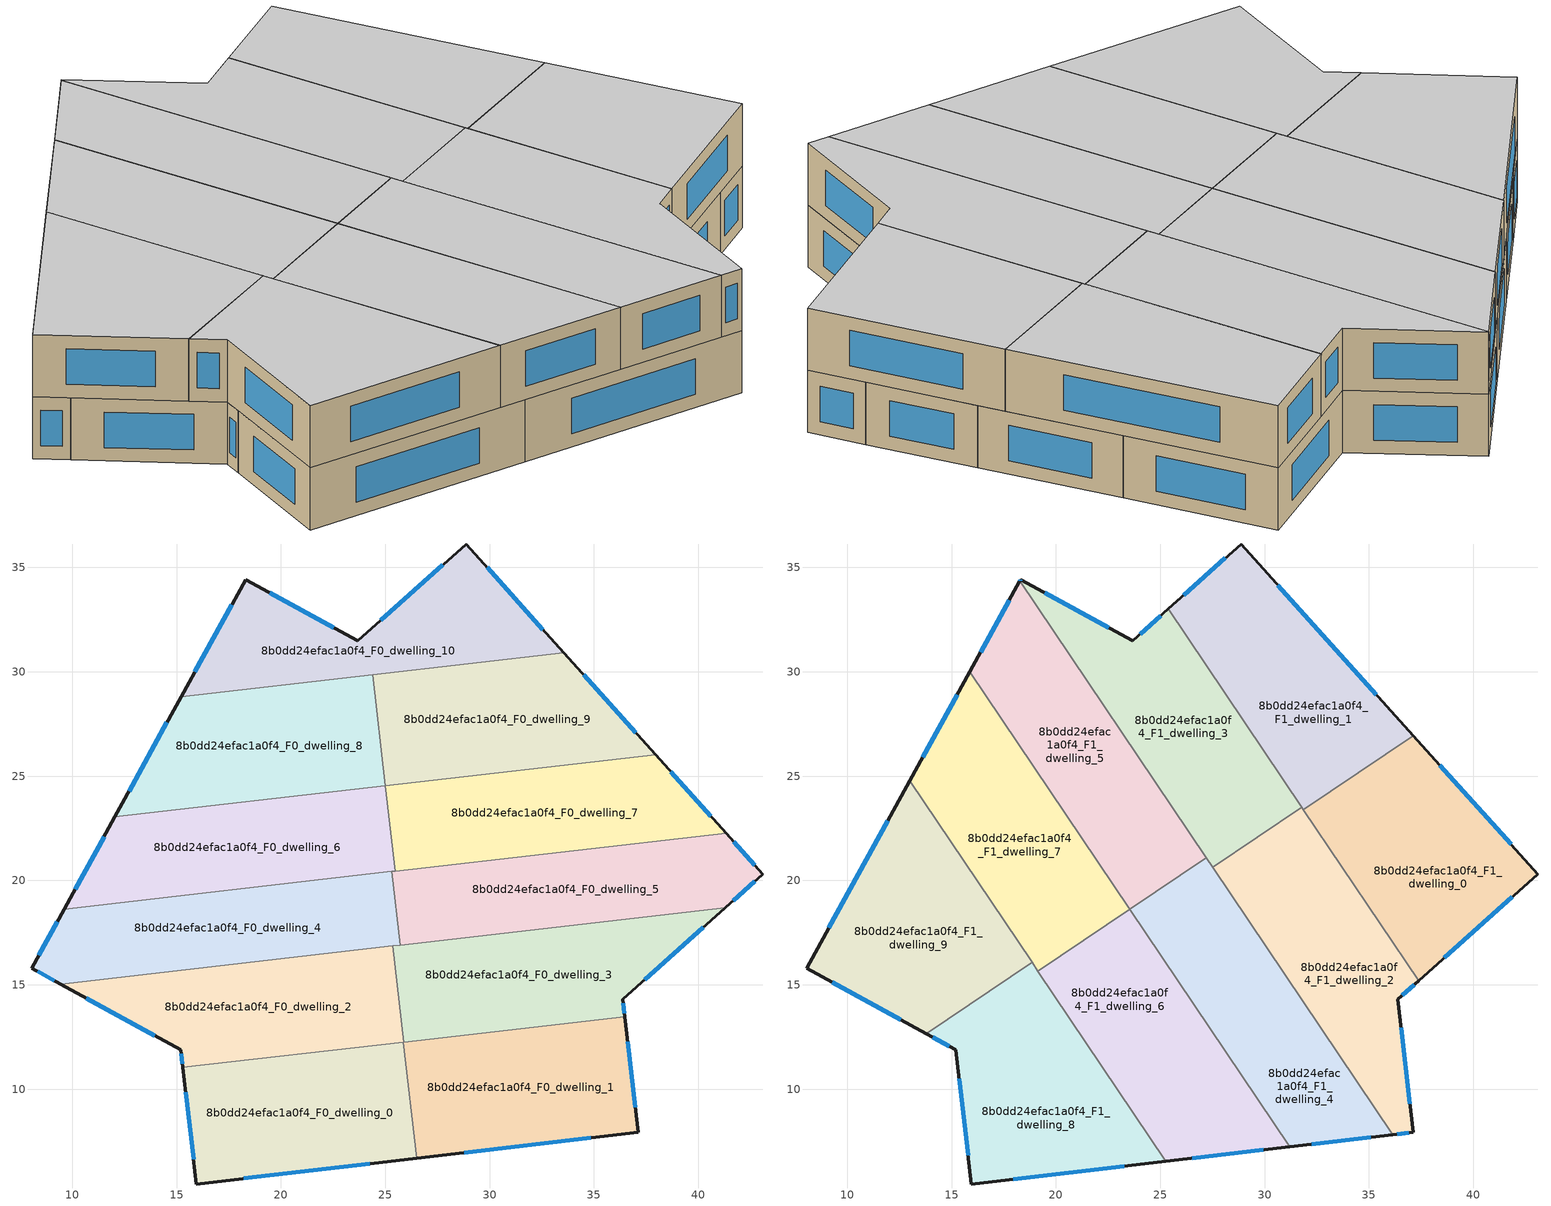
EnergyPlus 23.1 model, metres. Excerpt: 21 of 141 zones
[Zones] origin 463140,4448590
8b0dd24efac1a0f4_F0_dwelling_0
 floor ground (EU_floor_Construction): 25.87,12.25 26.5,6.69 15.95,5.45 15.29,11.04 z0
 wall outside (EU_wall_Construction): 15.29,11.04 15.95,5.45 26.5,6.69 z0:3
 wall to 8b0dd24efac1a0f4_F0_dwelling_1 (EU_wall_Construction): 26.5,6.69 25.87,12.25 z0:3
 wall to 8b0dd24efac1a0f4_F0_dwelling_2 (EU_wall_Construction): 25.87,12.25 15.29,11.04 z0:3
 window (EU_Window_Construction): 18.21,5.72 24.24,6.43 / 15.43,9.84 15.81,6.65 z0.64:2.36
8b0dd24efac1a0f4_F0_dwelling_1
 floor ground (EU_floor_Construction): 36.47,13.47 37.13,7.94 26.5,6.69 25.87,12.25 z0
 wall outside (EU_wall_Construction): 26.5,6.69 37.13,7.94 36.47,13.47 z0:3
 wall to 8b0dd24efac1a0f4_F0_dwelling_3 (EU_wall_Construction): 36.47,13.47 25.89,12.25 z0:3
 wall to 8b0dd24efac1a0f4_F0_dwelling_2 (EU_wall_Construction): 25.89,12.25 25.87,12.25 z0:3
 window (EU_Window_Construction): 28.78,6.96 34.85,7.67 / 36.99,9.12 36.61,12.28 z0.64:2.36
8b0dd24efac1a0f4_F0_dwelling_10
 floor ground (EU_floor_Construction): 28.87,36.13 33.56,30.91 15.22,28.81 18.3,34.41 23.67,31.48 z0
 wall outside (EU_wall_Construction): 33.56,30.91 28.87,36.13 23.67,31.48 18.3,34.41 15.22,28.81 z0:3
 wall to 8b0dd24efac1a0f4_F0_dwelling_8 (EU_wall_Construction): 15.22,28.81 24.39,29.86 z0:3
 wall to 8b0dd24efac1a0f4_F0_dwelling_9 (EU_wall_Construction): 24.39,29.86 33.56,30.91 z0:3
 window (EU_Window_Construction): 32.56,32.03 29.87,35.01 / 17.64,33.21 15.88,30.01 / 22.52,32.11 19.45,33.78 / 27.76,35.13 24.78,32.47 z0.64:2.36
 ceiling adiabatic (EU_roof_Construction): 21.53,29.53 18.28,34.36 15.88,30.01 16.58,28.96 z3
8b0dd24efac1a0f4_F0_dwelling_2
 floor ground (EU_floor_Construction): 25.36,16.86 25.89,12.25 15.29,11.04 15.19,11.88 9.44,15.04 z0
 wall outside (EU_wall_Construction): 9.44,15.04 15.19,11.88 15.29,11.04 z0:3
 wall to 8b0dd24efac1a0f4_F0_dwelling_3 (EU_wall_Construction): 25.89,12.25 25.36,16.86 z0:3
 wall to 8b0dd24efac1a0f4_F0_dwelling_4 (EU_wall_Construction): 25.36,16.86 9.44,15.04 z0:3
 window (EU_Window_Construction): 10.67,14.36 13.96,12.56 / 15.21,11.7 15.27,11.22 z0.64:2.36
 ceiling adiabatic (EU_roof_Construction): 25.49,15.73 25.36,16.86 24.77,16.8 z3
8b0dd24efac1a0f4_F0_dwelling_3
 floor ground (EU_floor_Construction): 41.28,18.69 36.37,14.3 36.47,13.47 25.89,12.25 25.36,16.86 z0
 wall outside (EU_wall_Construction): 36.47,13.47 36.37,14.3 41.28,18.69 z0:3
 wall to 8b0dd24efac1a0f4_F0_dwelling_5 (EU_wall_Construction): 41.28,18.69 25.71,16.9 z0:3
 wall to 8b0dd24efac1a0f4_F0_dwelling_4 (EU_wall_Construction): 25.71,16.9 25.36,16.86 z0:3
 window (EU_Window_Construction): 36.45,13.65 36.4,14.12 / 37.43,15.24 40.23,17.75 z0.64:2.36
8b0dd24efac1a0f4_F0_dwelling_4
 floor ground (EU_floor_Construction): 25.3,20.43 25.71,16.9 9.44,15.04 8.05,15.8 9.61,18.63 z0
 wall outside (EU_wall_Construction): 9.61,18.63 8.05,15.8 9.44,15.04 z0:3
 wall to 8b0dd24efac1a0f4_F0_dwelling_5 (EU_wall_Construction): 25.71,16.9 25.3,20.43 z0:3
 wall to 8b0dd24efac1a0f4_F0_dwelling_6 (EU_wall_Construction): 25.3,20.43 9.61,18.63 z0:3
 window (EU_Window_Construction): 9.27,18.03 8.38,16.41 / 8.35,15.64 9.15,15.2 z0.64:2.36
8b0dd24efac1a0f4_F0_dwelling_5
 floor ground (EU_floor_Construction): 41.33,22.27 43.09,20.31 41.28,18.69 25.71,16.9 25.3,20.43 z0
 wall outside (EU_wall_Construction): 41.28,18.69 43.09,20.31 41.33,22.27 z0:3
 wall to 8b0dd24efac1a0f4_F0_dwelling_7 (EU_wall_Construction): 41.33,22.27 25.47,20.45 z0:3
 wall to 8b0dd24efac1a0f4_F0_dwelling_6 (EU_wall_Construction): 25.47,20.45 25.3,20.43 z0:3
 window (EU_Window_Construction): 41.67,19.04 42.71,19.96 / 42.72,20.73 41.71,21.85 z0.64:2.36
 ceiling adiabatic (EU_roof_Construction): 29.71,17.36 27.51,20.64 27.48,20.68 26.41,20.56 25.37,19.86 25.71,16.9 z3
8b0dd24efac1a0f4_F0_dwelling_6
 floor ground (EU_floor_Construction): 25,24.54 25.47,20.45 9.61,18.63 12.04,23.05 z0
 wall outside (EU_wall_Construction): 12.04,23.05 9.61,18.63 z0:3
 wall to 8b0dd24efac1a0f4_F0_dwelling_8 (EU_wall_Construction): 25,24.54 12.04,23.05 z0:3
 wall to 8b0dd24efac1a0f4_F0_dwelling_7 (EU_wall_Construction): 25.47,20.45 25,24.54 z0:3
 window (EU_Window_Construction): 11.52,22.1 10.13,19.58 z0.64:2.36
 ceiling adiabatic (EU_roof_Construction): 25.47,20.45 25.02,24.33 24.89,24.52 19.95,23.96 22.54,20.11 z3
8b0dd24efac1a0f4_F0_dwelling_7
 floor ground (EU_floor_Construction): 37.96,26.02 41.33,22.27 25.47,20.45 25,24.54 z0
 wall outside (EU_wall_Construction): 41.33,22.27 37.96,26.02 z0:3
 wall to 8b0dd24efac1a0f4_F0_dwelling_9 (EU_wall_Construction): 37.96,26.02 25,24.54 z0:3
 window (EU_Window_Construction): 40.61,23.07 38.68,25.22 z0.64:2.36
8b0dd24efac1a0f4_F0_dwelling_8
 floor ground (EU_floor_Construction): 24.39,29.86 25,24.54 12.04,23.05 15.22,28.81 z0
 wall outside (EU_wall_Construction): 15.22,28.81 12.04,23.05 z0:3
 wall to 8b0dd24efac1a0f4_F0_dwelling_9 (EU_wall_Construction): 25,24.54 24.39,29.86 z0:3
 window (EU_Window_Construction): 14.54,27.57 12.72,24.28 z0.64:2.36
 ceiling adiabatic (EU_roof_Construction): 25,24.54 24.39,29.86 16.58,28.96 19.95,23.96 14.01,23.28 13,24.78 12.04,23.05 z3
8b0dd24efac1a0f4_F0_dwelling_9
 floor ground (EU_floor_Construction): 33.56,30.91 37.96,26.02 25,24.54 24.39,29.86 z0
 wall outside (EU_wall_Construction): 37.96,26.02 33.56,30.91 z0:3
 window (EU_Window_Construction): 37.01,27.07 34.5,29.86 z0.64:2.36
 ceiling adiabatic (EU_roof_Construction): 30.66,25.19 27.29,30.19 24.39,29.86 25,24.54 z3
8b0dd24efac1a0f4_F1_dwelling_0
 floor to 8b0dd24efac1a0f4_F0_dwelling_5 (EU_floor_Construction): 41.33,22.27 43.09,20.31 41.28,18.69 35.47,18.02 33.24,21.34 z3
 floor to 8b0dd24efac1a0f4_F0_dwelling_7 (EU_floor_Construction): 37.95,26.02 41.33,22.27 33.24,21.34 31.86,23.4 35.3,25.72 z3
 floor to 8b0dd24efac1a0f4_F0_dwelling_3 (EU_floor_Construction): 41.28,18.69 37.38,15.2 35.47,18.02 z3
 floor to 8b0dd24efac1a0f4_F0_dwelling_9 (EU_floor_Construction): 37.12,26.95 37.95,26.02 35.3,25.72 z3
 wall outside (EU_wall_Construction): 37.38,15.2 43.09,20.31 37.12,26.95 z3:6
 wall to 8b0dd24efac1a0f4_F1_dwelling_1 (EU_wall_Construction): 37.12,26.95 31.86,23.4 z3:6
 wall to 8b0dd24efac1a0f4_F1_dwelling_2 (EU_wall_Construction): 31.86,23.4 37.38,15.2 z3:6
 window (EU_Window_Construction): 41.82,21.73 38.4,25.52 / 38.6,16.29 41.87,19.21 z3.64:5.36
 ceiling to 8b0dd24efac1a0f4_F2_dwelling_0 (EU_floor_Construction): 43.09,20.31 37.12,26.95 31.86,23.4 37.38,15.2 z6
8b0dd24efac1a0f4_F1_dwelling_1
 floor to 8b0dd24efac1a0f4_F0_dwelling_9 (EU_floor_Construction): 33.56,30.91 37.12,26.95 35.3,25.72 30.66,25.19 27.29,30.19 z3
 floor to 8b0dd24efac1a0f4_F0_dwelling_10 (EU_floor_Construction): 28.87,36.13 33.56,30.91 27.29,30.19 25.39,33.01 z3
 floor to 8b0dd24efac1a0f4_F0_dwelling_7 (EU_floor_Construction): 35.3,25.72 31.86,23.4 30.66,25.19 z3
 wall outside (EU_wall_Construction): 37.12,26.95 28.87,36.13 25.39,33.01 z3:6
 wall to 8b0dd24efac1a0f4_F1_dwelling_3 (EU_wall_Construction): 25.39,33.01 31.78,23.51 z3:6
 wall to 8b0dd24efac1a0f4_F1_dwelling_2 (EU_wall_Construction): 31.78,23.51 31.86,23.4 z3:6
 window (EU_Window_Construction): 28.12,35.46 26.13,33.68 / 35.36,28.91 30.64,34.16 z3.64:5.36
 ceiling to 8b0dd24efac1a0f4_F2_dwelling_1 (EU_floor_Construction): 37.12,26.95 28.87,36.13 25.39,33.01 31.86,23.4 z6
8b0dd24efac1a0f4_F1_dwelling_2
 floor to 8b0dd24efac1a0f4_F0_dwelling_3 (EU_floor_Construction): 35.47,18.02 37.38,15.2 36.37,14.3 36.47,13.47 32.63,13.03 29.71,17.36 z3
 floor to 8b0dd24efac1a0f4_F0_dwelling_5 (EU_floor_Construction): 33.24,21.34 35.47,18.02 29.71,17.36 27.51,20.64 27.59,20.69 z3
 floor to 8b0dd24efac1a0f4_F0_dwelling_1 (EU_floor_Construction): 36.47,13.47 37.13,7.94 36.14,7.82 32.63,13.03 z3
 floor to 8b0dd24efac1a0f4_F0_dwelling_7 (EU_floor_Construction): 31.78,23.51 33.24,21.34 27.59,20.69 z3
 wall outside (EU_wall_Construction): 36.14,7.82 37.13,7.94 36.37,14.3 37.38,15.2 z3:6
 wall to 8b0dd24efac1a0f4_F1_dwelling_3 (EU_wall_Construction): 31.78,23.51 27.51,20.64 z3:6
 wall to 8b0dd24efac1a0f4_F1_dwelling_4 (EU_wall_Construction): 27.51,20.64 36.14,7.82 z3:6
 window (EU_Window_Construction): 36.35,7.85 36.91,7.91 / 36.59,14.49 37.16,15.01 / 36.96,9.3 36.54,12.94 z3.64:5.36
 ceiling to 8b0dd24efac1a0f4_F2_dwelling_2 (EU_floor_Construction): 37.13,7.94 36.37,14.3 37.38,15.2 31.78,23.51 27.51,20.64 36.14,7.82 z6
8b0dd24efac1a0f4_F1_dwelling_3
 floor to 8b0dd24efac1a0f4_F0_dwelling_10 (EU_floor_Construction): 25.39,33.01 27.29,30.19 21.53,29.53 18.28,34.36 18.3,34.41 23.67,31.48 z3
 floor to 8b0dd24efac1a0f4_F0_dwelling_6 (EU_floor_Construction): 25,24.54 25.02,24.33 24.89,24.52 z3
 floor to 8b0dd24efac1a0f4_F0_dwelling_7 (EU_floor_Construction): 30.66,25.19 31.78,23.51 27.59,20.69 27.48,20.68 25.02,24.33 25,24.54 z3
 floor adiabatic (EU_floor_Construction): 27.29,30.19 30.66,25.19 24.89,24.52 21.53,29.53 z3
 wall outside (EU_wall_Construction): 25.39,33.01 23.67,31.48 18.3,34.41 18.28,34.36 z3:6
 wall to 8b0dd24efac1a0f4_F1_dwelling_5 (EU_wall_Construction): 18.28,34.36 27.2,21.09 z3:6
 wall to 8b0dd24efac1a0f4_F1_dwelling_4 (EU_wall_Construction): 27.21,21.09 27.51,20.64 z3:6
 window (EU_Window_Construction): 18.3,34.4 18.28,34.37 / 22.52,32.11 19.45,33.78 / 25.02,32.68 24.04,31.81 z3.64:5.36
 ceiling to 8b0dd24efac1a0f4_F2_dwelling_3 (EU_floor_Construction): 31.78,23.51 25.39,33.01 23.67,31.48 18.3,34.41 18.28,34.36 27.51,20.64 z6
8b0dd24efac1a0f4_F1_dwelling_4
 floor to 8b0dd24efac1a0f4_F0_dwelling_1 (EU_floor_Construction): 32.63,13.03 36.14,7.82 31.2,7.24 27.69,12.46 z3
 floor to 8b0dd24efac1a0f4_F0_dwelling_4 (EU_floor_Construction): 25.37,19.86 25.71,16.9 24.77,16.8 23.54,18.62 z3
 floor to 8b0dd24efac1a0f4_F0_dwelling_3 (EU_floor_Construction): 29.71,17.36 32.63,13.03 27.69,12.46 25.49,15.73 25.36,16.86 z3
 floor to 8b0dd24efac1a0f4_F0_dwelling_7 (EU_floor_Construction): 27.2,21.09 27.48,20.68 26.41,20.56 z3
 floor adiabatic (EU_floor_Construction): 27.48,20.68 29.71,17.36 25.36,16.86 25.49,15.73 24.77,16.8 25.71,16.9 25.37,19.86 26.41,20.56 z3
 wall outside (EU_wall_Construction): 31.2,7.24 36.14,7.82 z3:6
 wall to 8b0dd24efac1a0f4_F1_dwelling_5 (EU_wall_Construction): 27.21,21.09 23.54,18.62 z3:6
 wall to 8b0dd24efac1a0f4_F1_dwelling_6 (EU_wall_Construction): 23.54,18.62 31.2,7.24 z3:6
 window (EU_Window_Construction): 32.26,7.37 35.08,7.7 z3.64:5.36
 ceiling to 8b0dd24efac1a0f4_F2_dwelling_4 (EU_floor_Construction): 36.14,7.82 27.21,21.09 23.54,18.62 31.2,7.24 z6
8b0dd24efac1a0f4_F1_dwelling_5
 floor to 8b0dd24efac1a0f4_F0_dwelling_5 (EU_floor_Construction): 26.41,20.56 25.37,19.86 25.3,20.43 z3
 floor to 8b0dd24efac1a0f4_F0_dwelling_4 (EU_floor_Construction): 25.3,20.43 25.37,19.86 23.54,18.63 22.54,20.11 z3
 floor to 8b0dd24efac1a0f4_F0_dwelling_7 (EU_floor_Construction): 25.02,24.33 27.2,21.09 26.41,20.56 25.47,20.45 z3
 floor adiabatic (EU_floor_Construction): 18.28,34.36 25.02,24.33 25.47,20.45 22.54,20.11 23.54,18.63 15.88,30.01 z3
 wall outside (EU_wall_Construction): 18.28,34.36 15.88,30.01 z3:6
 wall to 8b0dd24efac1a0f4_F1_dwelling_7 (EU_wall_Construction): 15.88,30.01 23.54,18.63 z3:6
 window (EU_Window_Construction): 17.76,33.43 16.39,30.94 z3.64:5.36
 ceiling to 8b0dd24efac1a0f4_F2_dwelling_5 (EU_floor_Construction): 27.21,21.09 18.28,34.36 15.88,30.01 23.54,18.62 z6
8b0dd24efac1a0f4_F1_dwelling_6
 floor to 8b0dd24efac1a0f4_F0_dwelling_2 (EU_floor_Construction): 24.77,16.8 25.49,15.73 25.89,12.25 21.75,11.78 19.13,15.66 20.01,16.25 z3
 floor to 8b0dd24efac1a0f4_F0_dwelling_0 (EU_floor_Construction): 25.87,12.25 26.5,6.69 25.27,6.55 21.75,11.78 z3
 floor to 8b0dd24efac1a0f4_F0_dwelling_1 (EU_floor_Construction): 27.69,12.46 31.2,7.24 26.5,6.69 25.87,12.25 25.89,12.25 z3
 floor to 8b0dd24efac1a0f4_F0_dwelling_4 (EU_floor_Construction): 23.54,18.62 24.77,16.8 20.01,16.25 z3
 floor to 8b0dd24efac1a0f4_F0_dwelling_3 (EU_floor_Construction): 25.49,15.73 27.69,12.46 25.89,12.25 z3
 wall outside (EU_wall_Construction): 25.27,6.55 31.2,7.24 z3:6
 wall to 8b0dd24efac1a0f4_F1_dwelling_7 (EU_wall_Construction): 23.54,18.63 19.13,15.66 z3:6
 wall to 8b0dd24efac1a0f4_F1_dwelling_8 (EU_wall_Construction): 19.13,15.66 25.27,6.55 z3:6
 window (EU_Window_Construction): 26.54,6.7 29.93,7.09 z3.64:5.36
 ceiling to 8b0dd24efac1a0f4_F2_dwelling_6 (EU_floor_Construction): 31.2,7.24 23.54,18.63 19.13,15.66 25.27,6.55 z6
8b0dd24efac1a0f4_F1_dwelling_7
 floor to 8b0dd24efac1a0f4_F0_dwelling_6 (EU_floor_Construction): 19.95,23.96 22.54,20.11 16.6,19.43 14.01,23.28 z3
 floor to 8b0dd24efac1a0f4_F0_dwelling_2 (EU_floor_Construction): 20.01,16.25 19.13,15.66 18.83,16.12 z3
 floor to 8b0dd24efac1a0f4_F0_dwelling_8 (EU_floor_Construction): 16.58,28.96 19.95,23.96 14.01,23.28 13,24.78 15.22,28.81 z3
 floor to 8b0dd24efac1a0f4_F0_dwelling_4 (EU_floor_Construction): 22.54,20.11 23.54,18.63 20.01,16.25 18.83,16.12 16.6,19.43 z3
 floor to 8b0dd24efac1a0f4_F0_dwelling_10 (EU_floor_Construction): 15.88,30.01 16.58,28.96 15.22,28.81 z3
 wall outside (EU_wall_Construction): 15.88,30.01 13,24.78 z3:6
 wall to 8b0dd24efac1a0f4_F1_dwelling_9 (EU_wall_Construction): 13,24.78 18.86,16.07 z3:6
 wall to 8b0dd24efac1a0f4_F1_dwelling_8 (EU_wall_Construction): 18.86,16.07 19.13,15.66 z3:6
 window (EU_Window_Construction): 15.26,28.89 13.61,25.9 z3.64:5.36
 ceiling to 8b0dd24efac1a0f4_F2_dwelling_7 (EU_floor_Construction): 23.54,18.63 15.88,30.01 13,24.78 19.13,15.66 z6
8b0dd24efac1a0f4_F1_dwelling_8
 floor to 8b0dd24efac1a0f4_F0_dwelling_0 (EU_floor_Construction): 21.75,11.78 25.27,6.55 15.95,5.45 15.29,11.04 z3
 floor to 8b0dd24efac1a0f4_F0_dwelling_2 (EU_floor_Construction): 18.86,16.07 21.75,11.78 15.29,11.04 15.19,11.88 13.78,12.66 z3
 wall outside (EU_wall_Construction): 13.78,12.66 15.19,11.88 15.95,5.45 25.27,6.55 z3:6
 wall to 8b0dd24efac1a0f4_F1_dwelling_9 (EU_wall_Construction): 18.86,16.07 13.78,12.66 z3:6
 window (EU_Window_Construction): 14.09,12.49 14.89,12.05 / 17.95,5.69 23.27,6.31 / 15.35,10.51 15.79,6.83 z3.64:5.36
 ceiling to 8b0dd24efac1a0f4_F2_dwelling_8 (EU_floor_Construction): 25.27,6.55 18.86,16.07 13.78,12.66 15.19,11.88 15.95,5.45 z6
8b0dd24efac1a0f4_F1_dwelling_9
 floor to 8b0dd24efac1a0f4_F0_dwelling_4 (EU_floor_Construction): 16.6,19.43 18.83,16.12 9.44,15.04 8.05,15.8 9.61,18.63 z3
 floor to 8b0dd24efac1a0f4_F0_dwelling_6 (EU_floor_Construction): 14.01,23.28 16.6,19.43 9.61,18.63 12.04,23.05 z3
 floor adiabatic (EU_floor_Construction): 13,24.78 14.01,23.28 12.04,23.05 z3
 floor to 8b0dd24efac1a0f4_F0_dwelling_2 (EU_floor_Construction): 18.83,16.12 18.86,16.07 13.78,12.66 9.44,15.04 z3
 wall outside (EU_wall_Construction): 13,24.78 8.05,15.8 13.78,12.66 z3:6
 window (EU_Window_Construction): 9.28,15.13 12.56,13.33 / 11.94,22.86 9.11,17.73 z3.64:5.36
 ceiling to 8b0dd24efac1a0f4_F2_dwelling_9 (EU_floor_Construction): 18.86,16.07 13,24.78 8.05,15.8 13.78,12.66 z6
[Building]
EU S2 Campaign: North Axis=0; Terrain=City; Solar Distribution=FullExterior
[Site:Location]
Yerevan-Zvartnots.Intl.AP: Latitude=40.15; Longitude=44.383; Time Zone=4; Elevation=854
[SizingPeriod:WeatherFileDays]
AnnualSizingPeriod: Begin Month=1; Begin Day of Month=1; End Month=12; End Day of Month=31; Day of Week for Start Day=Monday; Use Weather File Daylight Saving Period=No; Use Weather File Rain and Snow Indicators=No
[MATERIAL]
EU_InternalMass_Material: Roughness=MediumRough; Thickness=0.1; Conductivity=1; Density=1800; Specific Heat=900; Thermal Absorptance=0.9; Solar Absorptance=0.7; Visible Absorptance=0.7
[MATERIAL:NOMASS] Roughness=MediumRough; Thermal Absorptance=0.9; Solar Absorptance=0.7; Visible Absorptance=0.7
Name | Thermal Resistance
EU_wall_NoMass | 1.05043
EU_roof_NoMass | 1.45357
EU_floor_NoMass | 0.478065
[WINDOWMATERIAL:SIMPLEGLAZINGSYSTEM]
EU_Window_SimpleGlazing: UFactor=2.5566; Solar Heat Gain Coefficient=0.75; Visible Transmittance=0.75
[CONSTRUCTION]
EU_wall_Construction: EU_wall_NoMass
EU_roof_Construction: EU_roof_NoMass
EU_floor_Construction: EU_floor_NoMass
EU_Window_Construction: EU_Window_SimpleGlazing
EU_InternalMass_Construction: EU_InternalMass_Material
[ZONE] Type=1; Multiplier=1; Ceiling Height=autocalculate; Floor Area=autocalculate; Part of Total Floor Area=Yes
Name | Volume
8b0dd24efac1a0f4_F0_dwelling_0; 8b0dd24efac1a0f4_F0_dwelling_1 | 178.963
8b0dd24efac1a0f4_F1_dwelling_0 | 196.861
8b0dd24efac1a0f4_F1_dwelling_1; 8b0dd24efac1a0f4_F1_dwelling_8 | 196.856
8b0dd24efac1a0f4_F0_dwelling_10 | 178.966
8b0dd24efac1a0f4_F0_dwelling_2 | 178.962
8b0dd24efac1a0f4_F1_dwelling_2 | 196.889
8b0dd24efac1a0f4_F0_dwelling_3 | 178.973
8b0dd24efac1a0f4_F1_dwelling_3 | 196.884
8b0dd24efac1a0f4_F0_dwelling_4 | 178.999
8b0dd24efac1a0f4_F1_dwelling_4 | 196.851
8b0dd24efac1a0f4_F0_dwelling_5 | 178.988
8b0dd24efac1a0f4_F1_dwelling_5 | 196.853
8b0dd24efac1a0f4_F0_dwelling_6 | 178.975
8b0dd24efac1a0f4_F1_dwelling_6; 8b0dd24efac1a0f4_F1_dwelling_7 | 196.865
8b0dd24efac1a0f4_F0_dwelling_7 | 178.967
8b0dd24efac1a0f4_F0_dwelling_8 | 178.961
8b0dd24efac1a0f4_F0_dwelling_9 | 178.938
8b0dd24efac1a0f4_F1_dwelling_9 | 196.855
[INTERNALMASS] Construction=EU_InternalMass_Construction
Name | Zone or ZoneList | Surface Area
8b0dd24efac1a0f4_F0_dwelling_0_EU_InternalMass | 8b0dd24efac1a0f4_F0_dwelling_0 | 59.6552
8b0dd24efac1a0f4_F0_dwelling_1_EU_InternalMass | 8b0dd24efac1a0f4_F0_dwelling_1 | 59.6541
8b0dd24efac1a0f4_F0_dwelling_2_EU_InternalMass | 8b0dd24efac1a0f4_F0_dwelling_2 | 59.6544
8b0dd24efac1a0f4_F0_dwelling_3_EU_InternalMass | 8b0dd24efac1a0f4_F0_dwelling_3 | 59.6584
8b0dd24efac1a0f4_F0_dwelling_4_EU_InternalMass | 8b0dd24efac1a0f4_F0_dwelling_4 | 59.6667
8b0dd24efac1a0f4_F0_dwelling_5_EU_InternalMass | 8b0dd24efac1a0f4_F0_dwelling_5 | 59.6623
8b0dd24efac1a0f4_F0_dwelling_6_EU_InternalMass | 8b0dd24efac1a0f4_F0_dwelling_6 | 59.6602
8b0dd24efac1a0f4_F0_dwelling_7_EU_InternalMass | 8b0dd24efac1a0f4_F0_dwelling_7 | 59.6547
8b0dd24efac1a0f4_F0_dwelling_8_EU_InternalMass | 8b0dd24efac1a0f4_F0_dwelling_8 | 59.6496
8b0dd24efac1a0f4_F0_dwelling_9_EU_InternalMass | 8b0dd24efac1a0f4_F0_dwelling_9 | 59.6468
8b0dd24efac1a0f4_F0_dwelling_10_EU_InternalMass | 8b0dd24efac1a0f4_F0_dwelling_10 | 59.6552
8b0dd24efac1a0f4_F1_dwelling_0_EU_InternalMass | 8b0dd24efac1a0f4_F1_dwelling_0 | 65.6206
8b0dd24efac1a0f4_F1_dwelling_1_EU_InternalMass | 8b0dd24efac1a0f4_F1_dwelling_1 | 65.6186
8b0dd24efac1a0f4_F1_dwelling_2_EU_InternalMass | 8b0dd24efac1a0f4_F1_dwelling_2 | 65.6296
8b0dd24efac1a0f4_F1_dwelling_3_EU_InternalMass | 8b0dd24efac1a0f4_F1_dwelling_3 | 65.628
8b0dd24efac1a0f4_F1_dwelling_4_EU_InternalMass | 8b0dd24efac1a0f4_F1_dwelling_4 | 65.6169
8b0dd24efac1a0f4_F1_dwelling_5_EU_InternalMass | 8b0dd24efac1a0f4_F1_dwelling_5 | 65.6179
8b0dd24efac1a0f4_F1_dwelling_6_EU_InternalMass | 8b0dd24efac1a0f4_F1_dwelling_6 | 65.6219
8b0dd24efac1a0f4_F1_dwelling_7_EU_InternalMass | 8b0dd24efac1a0f4_F1_dwelling_7 | 65.6215
8b0dd24efac1a0f4_F1_dwelling_8_EU_InternalMass | 8b0dd24efac1a0f4_F1_dwelling_8 | 65.6186
8b0dd24efac1a0f4_F1_dwelling_9_EU_InternalMass | 8b0dd24efac1a0f4_F1_dwelling_9 | 65.6181
[OTHEREQUIPMENT] Fuel Type=Electricity; Design Level Calculation Method=Watts/Area; Power per Zone Floor Area=1; Fraction Latent=0; Fraction Radiant=0; Fraction Lost=0; Carbon Dioxide Generation Rate=0; EndUse Subcategory=EU_Step8_InternalGains
Name | Zone or ZoneList or Space or SpaceList | Schedule
EU_Step8_InternalGain_8b0dd24efac1a0f4_F0_dwelling_0_f000 | 8b0dd24efac1a0f4_F0_dwelling_0 | EU_Step8_GainSchedule_8b0dd24efac1a0f4_F0_dwelling_0_f000
EU_Step8_InternalGain_8b0dd24efac1a0f4_F0_dwelling_1_f000 | 8b0dd24efac1a0f4_F0_dwelling_1 | EU_Step8_GainSchedule_8b0dd24efac1a0f4_F0_dwelling_1_f000
EU_Step8_InternalGain_8b0dd24efac1a0f4_F0_dwelling_2_f000 | 8b0dd24efac1a0f4_F0_dwelling_2 | EU_Step8_GainSchedule_8b0dd24efac1a0f4_F0_dwelling_2_f000
EU_Step8_InternalGain_8b0dd24efac1a0f4_F0_dwelling_3_f000 | 8b0dd24efac1a0f4_F0_dwelling_3 | EU_Step8_GainSchedule_8b0dd24efac1a0f4_F0_dwelling_3_f000
EU_Step8_InternalGain_8b0dd24efac1a0f4_F0_dwelling_4_f000 | 8b0dd24efac1a0f4_F0_dwelling_4 | EU_Step8_GainSchedule_8b0dd24efac1a0f4_F0_dwelling_4_f000
EU_Step8_InternalGain_8b0dd24efac1a0f4_F0_dwelling_5_f000 | 8b0dd24efac1a0f4_F0_dwelling_5 | EU_Step8_GainSchedule_8b0dd24efac1a0f4_F0_dwelling_5_f000
EU_Step8_InternalGain_8b0dd24efac1a0f4_F0_dwelling_6_f000 | 8b0dd24efac1a0f4_F0_dwelling_6 | EU_Step8_GainSchedule_8b0dd24efac1a0f4_F0_dwelling_6_f000
EU_Step8_InternalGain_8b0dd24efac1a0f4_F0_dwelling_7_f000 | 8b0dd24efac1a0f4_F0_dwelling_7 | EU_Step8_GainSchedule_8b0dd24efac1a0f4_F0_dwelling_7_f000
EU_Step8_InternalGain_8b0dd24efac1a0f4_F0_dwelling_8_f000 | 8b0dd24efac1a0f4_F0_dwelling_8 | EU_Step8_GainSchedule_8b0dd24efac1a0f4_F0_dwelling_8_f000
EU_Step8_InternalGain_8b0dd24efac1a0f4_F0_dwelling_9_f000 | 8b0dd24efac1a0f4_F0_dwelling_9 | EU_Step8_GainSchedule_8b0dd24efac1a0f4_F0_dwelling_9_f000
EU_Step8_InternalGain_8b0dd24efac1a0f4_F0_dwelling_10_f000 | 8b0dd24efac1a0f4_F0_dwelling_10 | EU_Step8_GainSchedule_8b0dd24efac1a0f4_F0_dwelling_10_f000
EU_Step8_InternalGain_8b0dd24efac1a0f4_F1_dwelling_0_f000 | 8b0dd24efac1a0f4_F1_dwelling_0 | EU_Step8_GainSchedule_8b0dd24efac1a0f4_F1_dwelling_0_f000
EU_Step8_InternalGain_8b0dd24efac1a0f4_F1_dwelling_1_f000 | 8b0dd24efac1a0f4_F1_dwelling_1 | EU_Step8_GainSchedule_8b0dd24efac1a0f4_F1_dwelling_1_f000
EU_Step8_InternalGain_8b0dd24efac1a0f4_F1_dwelling_2_f000 | 8b0dd24efac1a0f4_F1_dwelling_2 | EU_Step8_GainSchedule_8b0dd24efac1a0f4_F1_dwelling_2_f000
EU_Step8_InternalGain_8b0dd24efac1a0f4_F1_dwelling_3_f000 | 8b0dd24efac1a0f4_F1_dwelling_3 | EU_Step8_GainSchedule_8b0dd24efac1a0f4_F1_dwelling_3_f000
EU_Step8_InternalGain_8b0dd24efac1a0f4_F1_dwelling_4_f000 | 8b0dd24efac1a0f4_F1_dwelling_4 | EU_Step8_GainSchedule_8b0dd24efac1a0f4_F1_dwelling_4_f000
EU_Step8_InternalGain_8b0dd24efac1a0f4_F1_dwelling_5_f000 | 8b0dd24efac1a0f4_F1_dwelling_5 | EU_Step8_GainSchedule_8b0dd24efac1a0f4_F1_dwelling_5_f000
EU_Step8_InternalGain_8b0dd24efac1a0f4_F1_dwelling_6_f000 | 8b0dd24efac1a0f4_F1_dwelling_6 | EU_Step8_GainSchedule_8b0dd24efac1a0f4_F1_dwelling_6_f000
EU_Step8_InternalGain_8b0dd24efac1a0f4_F1_dwelling_7_f000 | 8b0dd24efac1a0f4_F1_dwelling_7 | EU_Step8_GainSchedule_8b0dd24efac1a0f4_F1_dwelling_7_f000
EU_Step8_InternalGain_8b0dd24efac1a0f4_F1_dwelling_8_f000 | 8b0dd24efac1a0f4_F1_dwelling_8 | EU_Step8_GainSchedule_8b0dd24efac1a0f4_F1_dwelling_8_f000
EU_Step8_InternalGain_8b0dd24efac1a0f4_F1_dwelling_9_f000 | 8b0dd24efac1a0f4_F1_dwelling_9 | EU_Step8_GainSchedule_8b0dd24efac1a0f4_F1_dwelling_9_f000
[ZONEVENTILATION:DESIGNFLOWRATE] Schedule=EU_AlwaysOn; Design Flow Rate Calculation Method=AirChanges/Hour; Air Changes per Hour=0.557805; Ventilation Type=Natural; Fan Pressure Rise=0; Fan Total Efficiency=1; Constant Term Coefficient=1; Temperature Term Coefficient=0; Velocity Term Coefficient=0; Velocity Squared Term Coefficient=0; Minimum Indoor Temperature=-100; Maximum Indoor Temperature=100; Delta Temperature=-100; Minimum Outdoor Temperature=-100; Maximum Outdoor Temperature=100; Maximum Wind Speed=40
Name | Zone or ZoneList or Space or SpaceList
EU_ConstantAir_8b0dd24efac1a0f4_F0_dwelling_0 | 8b0dd24efac1a0f4_F0_dwelling_0
EU_ConstantAir_8b0dd24efac1a0f4_F0_dwelling_1 | 8b0dd24efac1a0f4_F0_dwelling_1
EU_ConstantAir_8b0dd24efac1a0f4_F0_dwelling_2 | 8b0dd24efac1a0f4_F0_dwelling_2
EU_ConstantAir_8b0dd24efac1a0f4_F0_dwelling_3 | 8b0dd24efac1a0f4_F0_dwelling_3
EU_ConstantAir_8b0dd24efac1a0f4_F0_dwelling_4 | 8b0dd24efac1a0f4_F0_dwelling_4
EU_ConstantAir_8b0dd24efac1a0f4_F0_dwelling_5 | 8b0dd24efac1a0f4_F0_dwelling_5
EU_ConstantAir_8b0dd24efac1a0f4_F0_dwelling_6 | 8b0dd24efac1a0f4_F0_dwelling_6
EU_ConstantAir_8b0dd24efac1a0f4_F0_dwelling_7 | 8b0dd24efac1a0f4_F0_dwelling_7
EU_ConstantAir_8b0dd24efac1a0f4_F0_dwelling_8 | 8b0dd24efac1a0f4_F0_dwelling_8
EU_ConstantAir_8b0dd24efac1a0f4_F0_dwelling_9 | 8b0dd24efac1a0f4_F0_dwelling_9
EU_ConstantAir_8b0dd24efac1a0f4_F0_dwelling_10 | 8b0dd24efac1a0f4_F0_dwelling_10
EU_ConstantAir_8b0dd24efac1a0f4_F1_dwelling_0 | 8b0dd24efac1a0f4_F1_dwelling_0
EU_ConstantAir_8b0dd24efac1a0f4_F1_dwelling_1 | 8b0dd24efac1a0f4_F1_dwelling_1
EU_ConstantAir_8b0dd24efac1a0f4_F1_dwelling_2 | 8b0dd24efac1a0f4_F1_dwelling_2
EU_ConstantAir_8b0dd24efac1a0f4_F1_dwelling_3 | 8b0dd24efac1a0f4_F1_dwelling_3
EU_ConstantAir_8b0dd24efac1a0f4_F1_dwelling_4 | 8b0dd24efac1a0f4_F1_dwelling_4
EU_ConstantAir_8b0dd24efac1a0f4_F1_dwelling_5 | 8b0dd24efac1a0f4_F1_dwelling_5
EU_ConstantAir_8b0dd24efac1a0f4_F1_dwelling_6 | 8b0dd24efac1a0f4_F1_dwelling_6
EU_ConstantAir_8b0dd24efac1a0f4_F1_dwelling_7 | 8b0dd24efac1a0f4_F1_dwelling_7
EU_ConstantAir_8b0dd24efac1a0f4_F1_dwelling_8 | 8b0dd24efac1a0f4_F1_dwelling_8
EU_ConstantAir_8b0dd24efac1a0f4_F1_dwelling_9 | 8b0dd24efac1a0f4_F1_dwelling_9
[HVACTEMPLATE:THERMOSTAT] Constant Heating Setpoint=20; Constant Cooling Setpoint=50
EU_HeatOnly_8b0dd24efac1a0f4_F0_dwelling_0; EU_HeatOnly_8b0dd24efac1a0f4_F0_dwelling_1; EU_HeatOnly_8b0dd24efac1a0f4_F0_dwelling_2; EU_HeatOnly_8b0dd24efac1a0f4_F0_dwelling_3; EU_HeatOnly_8b0dd24efac1a0f4_F0_dwelling_4; EU_HeatOnly_8b0dd24efac1a0f4_F0_dwelling_5; EU_HeatOnly_8b0dd24efac1a0f4_F0_dwelling_6; EU_HeatOnly_8b0dd24efac1a0f4_F0_dwelling_7; EU_HeatOnly_8b0dd24efac1a0f4_F0_dwelling_8; EU_HeatOnly_8b0dd24efac1a0f4_F0_dwelling_9; EU_HeatOnly_8b0dd24efac1a0f4_F0_dwelling_10; EU_HeatOnly_8b0dd24efac1a0f4_F1_dwelling_0; EU_HeatOnly_8b0dd24efac1a0f4_F1_dwelling_1; EU_HeatOnly_8b0dd24efac1a0f4_F1_dwelling_2; EU_HeatOnly_8b0dd24efac1a0f4_F1_dwelling_3; EU_HeatOnly_8b0dd24efac1a0f4_F1_dwelling_4; EU_HeatOnly_8b0dd24efac1a0f4_F1_dwelling_5; EU_HeatOnly_8b0dd24efac1a0f4_F1_dwelling_6; EU_HeatOnly_8b0dd24efac1a0f4_F1_dwelling_7; EU_HeatOnly_8b0dd24efac1a0f4_F1_dwelling_8; EU_HeatOnly_8b0dd24efac1a0f4_F1_dwelling_9; EU_HeatOnly_8b0dd24efac1a0f4_F2_dwelling_0; EU_HeatOnly_8b0dd24efac1a0f4_F2_dwelling_1; EU_HeatOnly_8b0dd24efac1a0f4_F2_dwelling_2; EU_HeatOnly_8b0dd24efac1a0f4_F2_dwelling_3; EU_HeatOnly_8b0dd24efac1a0f4_F2_dwelling_4; EU_HeatOnly_8b0dd24efac1a0f4_F2_dwelling_5; EU_HeatOnly_8b0dd24efac1a0f4_F2_dwelling_6; EU_HeatOnly_8b0dd24efac1a0f4_F2_dwelling_7; EU_HeatOnly_8b0dd24efac1a0f4_F2_dwelling_8; EU_HeatOnly_8b0dd24efac1a0f4_F2_dwelling_9; EU_HeatOnly_8b0dd24efac1a0f4_F3_dwelling_0; EU_HeatOnly_8b0dd24efac1a0f4_F3_dwelling_1; EU_HeatOnly_8b0dd24efac1a0f4_F3_dwelling_2; EU_HeatOnly_8b0dd24efac1a0f4_F3_dwelling_3; EU_HeatOnly_8b0dd24efac1a0f4_F3_dwelling_4; EU_HeatOnly_8b0dd24efac1a0f4_F3_dwelling_5; EU_HeatOnly_8b0dd24efac1a0f4_F3_dwelling_6; EU_HeatOnly_8b0dd24efac1a0f4_F3_dwelling_7; EU_HeatOnly_8b0dd24efac1a0f4_F3_dwelling_8; EU_HeatOnly_8b0dd24efac1a0f4_F3_dwelling_9; EU_HeatOnly_8b0dd24efac1a0f4_F4_dwelling_0; EU_HeatOnly_8b0dd24efac1a0f4_F4_dwelling_1; EU_HeatOnly_8b0dd24efac1a0f4_F4_dwelling_2; EU_HeatOnly_8b0dd24efac1a0f4_F4_dwelling_3; EU_HeatOnly_8b0dd24efac1a0f4_F4_dwelling_4; EU_HeatOnly_8b0dd24efac1a0f4_F4_dwelling_5; EU_HeatOnly_8b0dd24efac1a0f4_F4_dwelling_6; EU_HeatOnly_8b0dd24efac1a0f4_F4_dwelling_7; EU_HeatOnly_8b0dd24efac1a0f4_F4_dwelling_8; EU_HeatOnly_8b0dd24efac1a0f4_F4_dwelling_9; EU_HeatOnly_8b0dd24efac1a0f4_F5_dwelling_0; EU_HeatOnly_8b0dd24efac1a0f4_F5_dwelling_1; EU_HeatOnly_8b0dd24efac1a0f4_F5_dwelling_2; EU_HeatOnly_8b0dd24efac1a0f4_F5_dwelling_3; EU_HeatOnly_8b0dd24efac1a0f4_F5_dwelling_4; EU_HeatOnly_8b0dd24efac1a0f4_F5_dwelling_5; EU_HeatOnly_8b0dd24efac1a0f4_F5_dwelling_6; EU_HeatOnly_8b0dd24efac1a0f4_F5_dwelling_7; EU_HeatOnly_8b0dd24efac1a0f4_F5_dwelling_8; EU_HeatOnly_8b0dd24efac1a0f4_F5_dwelling_9; EU_HeatOnly_8b0dd24efac1a0f4_F6_dwelling_0; EU_HeatOnly_8b0dd24efac1a0f4_F6_dwelling_1; EU_HeatOnly_8b0dd24efac1a0f4_F6_dwelling_2; EU_HeatOnly_8b0dd24efac1a0f4_F6_dwelling_3; EU_HeatOnly_8b0dd24efac1a0f4_F6_dwelling_4; EU_HeatOnly_8b0dd24efac1a0f4_F6_dwelling_5; EU_HeatOnly_8b0dd24efac1a0f4_F6_dwelling_6; EU_HeatOnly_8b0dd24efac1a0f4_F6_dwelling_7; EU_HeatOnly_8b0dd24efac1a0f4_F6_dwelling_8; EU_HeatOnly_8b0dd24efac1a0f4_F6_dwelling_9; EU_HeatOnly_8b0dd24efac1a0f4_F7_dwelling_0; EU_HeatOnly_8b0dd24efac1a0f4_F7_dwelling_1; EU_HeatOnly_8b0dd24efac1a0f4_F7_dwelling_2; EU_HeatOnly_8b0dd24efac1a0f4_F7_dwelling_3; EU_HeatOnly_8b0dd24efac1a0f4_F7_dwelling_4; EU_HeatOnly_8b0dd24efac1a0f4_F7_dwelling_5; EU_HeatOnly_8b0dd24efac1a0f4_F7_dwelling_6; EU_HeatOnly_8b0dd24efac1a0f4_F7_dwelling_7; EU_HeatOnly_8b0dd24efac1a0f4_F7_dwelling_8; EU_HeatOnly_8b0dd24efac1a0f4_F7_dwelling_9; EU_HeatOnly_8b0dd24efac1a0f4_F8_dwelling_0; EU_HeatOnly_8b0dd24efac1a0f4_F8_dwelling_1; EU_HeatOnly_8b0dd24efac1a0f4_F8_dwelling_2; EU_HeatOnly_8b0dd24efac1a0f4_F8_dwelling_3; EU_HeatOnly_8b0dd24efac1a0f4_F8_dwelling_4; EU_HeatOnly_8b0dd24efac1a0f4_F8_dwelling_5; EU_HeatOnly_8b0dd24efac1a0f4_F8_dwelling_6; EU_HeatOnly_8b0dd24efac1a0f4_F8_dwelling_7; EU_HeatOnly_8b0dd24efac1a0f4_F8_dwelling_8; EU_HeatOnly_8b0dd24efac1a0f4_F8_dwelling_9; EU_HeatOnly_8b0dd24efac1a0f4_F9_dwelling_0; EU_HeatOnly_8b0dd24efac1a0f4_F9_dwelling_1; EU_HeatOnly_8b0dd24efac1a0f4_F9_dwelling_2; EU_HeatOnly_8b0dd24efac1a0f4_F9_dwelling_3; EU_HeatOnly_8b0dd24efac1a0f4_F9_dwelling_4; EU_HeatOnly_8b0dd24efac1a0f4_F9_dwelling_5; EU_HeatOnly_8b0dd24efac1a0f4_F9_dwelling_6; EU_HeatOnly_8b0dd24efac1a0f4_F9_dwelling_7; EU_HeatOnly_8b0dd24efac1a0f4_F9_dwelling_8; EU_HeatOnly_8b0dd24efac1a0f4_F9_dwelling_9; EU_HeatOnly_8b0dd24efac1a0f4_F10_dwelling_0; EU_HeatOnly_8b0dd24efac1a0f4_F10_dwelling_1; EU_HeatOnly_8b0dd24efac1a0f4_F10_dwelling_2; EU_HeatOnly_8b0dd24efac1a0f4_F10_dwelling_3; EU_HeatOnly_8b0dd24efac1a0f4_F10_dwelling_4; EU_HeatOnly_8b0dd24efac1a0f4_F10_dwelling_5; EU_HeatOnly_8b0dd24efac1a0f4_F10_dwelling_6; EU_HeatOnly_8b0dd24efac1a0f4_F10_dwelling_7; EU_HeatOnly_8b0dd24efac1a0f4_F10_dwelling_8; EU_HeatOnly_8b0dd24efac1a0f4_F10_dwelling_9; EU_HeatOnly_8b0dd24efac1a0f4_F11_dwelling_0; EU_HeatOnly_8b0dd24efac1a0f4_F11_dwelling_1; EU_HeatOnly_8b0dd24efac1a0f4_F11_dwelling_2; EU_HeatOnly_8b0dd24efac1a0f4_F11_dwelling_3; EU_HeatOnly_8b0dd24efac1a0f4_F11_dwelling_4; EU_HeatOnly_8b0dd24efac1a0f4_F11_dwelling_5; EU_HeatOnly_8b0dd24efac1a0f4_F11_dwelling_6; EU_HeatOnly_8b0dd24efac1a0f4_F11_dwelling_7; EU_HeatOnly_8b0dd24efac1a0f4_F11_dwelling_8; EU_HeatOnly_8b0dd24efac1a0f4_F11_dwelling_9; EU_HeatOnly_8b0dd24efac1a0f4_F12_dwelling_0; EU_HeatOnly_8b0dd24efac1a0f4_F12_dwelling_1; EU_HeatOnly_8b0dd24efac1a0f4_F12_dwelling_2; EU_HeatOnly_8b0dd24efac1a0f4_F12_dwelling_3; EU_HeatOnly_8b0dd24efac1a0f4_F12_dwelling_4; EU_HeatOnly_8b0dd24efac1a0f4_F12_dwelling_5; EU_HeatOnly_8b0dd24efac1a0f4_F12_dwelling_6; EU_HeatOnly_8b0dd24efac1a0f4_F12_dwelling_7; EU_HeatOnly_8b0dd24efac1a0f4_F12_dwelling_8; EU_HeatOnly_8b0dd24efac1a0f4_F12_dwelling_9; EU_HeatOnly_8b0dd24efac1a0f4_F13_dwelling_0; EU_HeatOnly_8b0dd24efac1a0f4_F13_dwelling_1; EU_HeatOnly_8b0dd24efac1a0f4_F13_dwelling_2; EU_HeatOnly_8b0dd24efac1a0f4_F13_dwelling_3; EU_HeatOnly_8b0dd24efac1a0f4_F13_dwelling_4; EU_HeatOnly_8b0dd24efac1a0f4_F13_dwelling_5; EU_HeatOnly_8b0dd24efac1a0f4_F13_dwelling_6; EU_HeatOnly_8b0dd24efac1a0f4_F13_dwelling_7; EU_HeatOnly_8b0dd24efac1a0f4_F13_dwelling_8; EU_HeatOnly_8b0dd24efac1a0f4_F13_dwelling_9
[HVACTEMPLATE:ZONE:IDEALLOADSAIRSYSTEM] System Availability Schedule=EU_AlwaysOn; Maximum Heating Supply Air Temperature=50; Minimum Cooling Supply Air Temperature=13; Maximum Heating Supply Air Humidity Ratio=0.0156; Minimum Cooling Supply Air Humidity Ratio=0.0077; Heating Limit=NoLimit; Cooling Limit=NoLimit; Heating Availability Schedule=EU_AlwaysOn; Cooling Availability Schedule=EU_CoolingOff; Dehumidification Control Type=ConstantSensibleHeatRatio; Cooling Sensible Heat Ratio=0.7; Dehumidification Setpoint=60; Humidification Control Type=None; Humidification Setpoint=30; Outdoor Air Method=None; Outdoor Air Flow Rate per Person=0.00944; Outdoor Air Flow Rate per Zone Floor Area=0; Outdoor Air Flow Rate per Zone=0; Demand Controlled Ventilation Type=None; Outdoor Air Economizer Type=NoEconomizer; Heat Recovery Type=None; Sensible Heat Recovery Effectiveness=0.7; Latent Heat Recovery Effectiveness=0.65
Name | Template Thermostat
8b0dd24efac1a0f4_F0_dwelling_0 | EU_HeatOnly_8b0dd24efac1a0f4_F0_dwelling_0
8b0dd24efac1a0f4_F0_dwelling_1 | EU_HeatOnly_8b0dd24efac1a0f4_F0_dwelling_1
8b0dd24efac1a0f4_F0_dwelling_2 | EU_HeatOnly_8b0dd24efac1a0f4_F0_dwelling_2
8b0dd24efac1a0f4_F0_dwelling_3 | EU_HeatOnly_8b0dd24efac1a0f4_F0_dwelling_3
8b0dd24efac1a0f4_F0_dwelling_4 | EU_HeatOnly_8b0dd24efac1a0f4_F0_dwelling_4
8b0dd24efac1a0f4_F0_dwelling_5 | EU_HeatOnly_8b0dd24efac1a0f4_F0_dwelling_5
8b0dd24efac1a0f4_F0_dwelling_6 | EU_HeatOnly_8b0dd24efac1a0f4_F0_dwelling_6
8b0dd24efac1a0f4_F0_dwelling_7 | EU_HeatOnly_8b0dd24efac1a0f4_F0_dwelling_7
8b0dd24efac1a0f4_F0_dwelling_8 | EU_HeatOnly_8b0dd24efac1a0f4_F0_dwelling_8
8b0dd24efac1a0f4_F0_dwelling_9 | EU_HeatOnly_8b0dd24efac1a0f4_F0_dwelling_9
8b0dd24efac1a0f4_F0_dwelling_10 | EU_HeatOnly_8b0dd24efac1a0f4_F0_dwelling_10
8b0dd24efac1a0f4_F1_dwelling_0 | EU_HeatOnly_8b0dd24efac1a0f4_F1_dwelling_0
8b0dd24efac1a0f4_F1_dwelling_1 | EU_HeatOnly_8b0dd24efac1a0f4_F1_dwelling_1
8b0dd24efac1a0f4_F1_dwelling_2 | EU_HeatOnly_8b0dd24efac1a0f4_F1_dwelling_2
8b0dd24efac1a0f4_F1_dwelling_3 | EU_HeatOnly_8b0dd24efac1a0f4_F1_dwelling_3
8b0dd24efac1a0f4_F1_dwelling_4 | EU_HeatOnly_8b0dd24efac1a0f4_F1_dwelling_4
8b0dd24efac1a0f4_F1_dwelling_5 | EU_HeatOnly_8b0dd24efac1a0f4_F1_dwelling_5
8b0dd24efac1a0f4_F1_dwelling_6 | EU_HeatOnly_8b0dd24efac1a0f4_F1_dwelling_6
8b0dd24efac1a0f4_F1_dwelling_7 | EU_HeatOnly_8b0dd24efac1a0f4_F1_dwelling_7
8b0dd24efac1a0f4_F1_dwelling_8 | EU_HeatOnly_8b0dd24efac1a0f4_F1_dwelling_8
8b0dd24efac1a0f4_F1_dwelling_9 | EU_HeatOnly_8b0dd24efac1a0f4_F1_dwelling_9
[SIZING:ZONE] Zone Cooling Design Supply Air Temperature Input Method=SupplyAirTemperature; Zone Cooling Design Supply Air Temperature=13; Zone Heating Design Supply Air Temperature Input Method=SupplyAirTemperature; Zone Heating Design Supply Air Temperature=50; Zone Cooling Design Supply Air Humidity Ratio=0.008; Zone Heating Design Supply Air Humidity Ratio=0.008; Cooling Design Air Flow Method=DesignDay; Cooling Design Air Flow Rate=0; Cooling Minimum Air Flow per Zone Floor Area=0.000762; Cooling Minimum Air Flow=0; Cooling Minimum Air Flow Fraction=0.2; Heating Design Air Flow Method=DesignDay; Heating Design Air Flow Rate=0; Heating Maximum Air Flow per Zone Floor Area=0.002032; Heating Maximum Air Flow=0.141576; Heating Maximum Air Flow Fraction=0.3; Account for Dedicated Outdoor Air System=No; Dedicated Outdoor Air System Control Strategy=NeutralSupplyAir; Dedicated Outdoor Air Low Setpoint Temperature for Design=autosize; Dedicated Outdoor Air High Setpoint Temperature for Design=autosize; Zone Load Sizing Method=Sensible Load Only No Latent Load; Zone Latent Cooling Design Supply Air Humidity Ratio Input Method=HumidityRatioDifference; Zone Cooling Design Supply Air Humidity Ratio Difference=0.005; Zone Latent Heating Design Supply Air Humidity Ratio Input Method=HumidityRatioDifference; Zone Humidification Design Supply Air Humidity Ratio Difference=0.005
8b0dd24efac1a0f4_F0_dwelling_0; 8b0dd24efac1a0f4_F0_dwelling_1; 8b0dd24efac1a0f4_F0_dwelling_2; 8b0dd24efac1a0f4_F0_dwelling_3; 8b0dd24efac1a0f4_F0_dwelling_4; 8b0dd24efac1a0f4_F0_dwelling_5; 8b0dd24efac1a0f4_F0_dwelling_6; 8b0dd24efac1a0f4_F0_dwelling_7; 8b0dd24efac1a0f4_F0_dwelling_8; 8b0dd24efac1a0f4_F0_dwelling_9; 8b0dd24efac1a0f4_F0_dwelling_10; 8b0dd24efac1a0f4_F1_dwelling_0; 8b0dd24efac1a0f4_F1_dwelling_1; 8b0dd24efac1a0f4_F1_dwelling_2; 8b0dd24efac1a0f4_F1_dwelling_3; 8b0dd24efac1a0f4_F1_dwelling_4; 8b0dd24efac1a0f4_F1_dwelling_5; 8b0dd24efac1a0f4_F1_dwelling_6; 8b0dd24efac1a0f4_F1_dwelling_7; 8b0dd24efac1a0f4_F1_dwelling_8; 8b0dd24efac1a0f4_F1_dwelling_9
[SCHEDULE:CONSTANT]
Name | Hourly Value
EU_AlwaysOn | 1
EU_CoolingOff | 0
[SCHEDULE:FILE] Column Number=1; Rows to Skip at Top=0; Number of Hours of Data=8760; Column Separator=Comma; Interpolate to Timestep=No; Minutes per Item=60; Adjust Schedule for Daylight Savings=Yes
Name | File
EU_Step8_GainSchedule_8b0dd24efac1a0f4_F0_dwelling_0_f000 | ../../schedules/8b0dd24efac1a0f4/8b0dd24efac1a0f4_F0_dwelling_0_f000_gain.csv
EU_Step8_GainSchedule_8b0dd24efac1a0f4_F0_dwelling_1_f000 | ../../schedules/8b0dd24efac1a0f4/8b0dd24efac1a0f4_F0_dwelling_1_f000_gain.csv
EU_Step8_GainSchedule_8b0dd24efac1a0f4_F0_dwelling_2_f000 | ../../schedules/8b0dd24efac1a0f4/8b0dd24efac1a0f4_F0_dwelling_2_f000_gain.csv
EU_Step8_GainSchedule_8b0dd24efac1a0f4_F0_dwelling_3_f000 | ../../schedules/8b0dd24efac1a0f4/8b0dd24efac1a0f4_F0_dwelling_3_f000_gain.csv
EU_Step8_GainSchedule_8b0dd24efac1a0f4_F0_dwelling_4_f000 | ../../schedules/8b0dd24efac1a0f4/8b0dd24efac1a0f4_F0_dwelling_4_f000_gain.csv
EU_Step8_GainSchedule_8b0dd24efac1a0f4_F0_dwelling_5_f000 | ../../schedules/8b0dd24efac1a0f4/8b0dd24efac1a0f4_F0_dwelling_5_f000_gain.csv
EU_Step8_GainSchedule_8b0dd24efac1a0f4_F0_dwelling_6_f000 | ../../schedules/8b0dd24efac1a0f4/8b0dd24efac1a0f4_F0_dwelling_6_f000_gain.csv
EU_Step8_GainSchedule_8b0dd24efac1a0f4_F0_dwelling_7_f000 | ../../schedules/8b0dd24efac1a0f4/8b0dd24efac1a0f4_F0_dwelling_7_f000_gain.csv
EU_Step8_GainSchedule_8b0dd24efac1a0f4_F0_dwelling_8_f000 | ../../schedules/8b0dd24efac1a0f4/8b0dd24efac1a0f4_F0_dwelling_8_f000_gain.csv
EU_Step8_GainSchedule_8b0dd24efac1a0f4_F0_dwelling_9_f000 | ../../schedules/8b0dd24efac1a0f4/8b0dd24efac1a0f4_F0_dwelling_9_f000_gain.csv
EU_Step8_GainSchedule_8b0dd24efac1a0f4_F0_dwelling_10_f000 | ../../schedules/8b0dd24efac1a0f4/8b0dd24efac1a0f4_F0_dwelling_10_f000_gain.csv
EU_Step8_GainSchedule_8b0dd24efac1a0f4_F1_dwelling_0_f000 | ../../schedules/8b0dd24efac1a0f4/8b0dd24efac1a0f4_F1_dwelling_0_f000_gain.csv
EU_Step8_GainSchedule_8b0dd24efac1a0f4_F1_dwelling_1_f000 | ../../schedules/8b0dd24efac1a0f4/8b0dd24efac1a0f4_F1_dwelling_1_f000_gain.csv
EU_Step8_GainSchedule_8b0dd24efac1a0f4_F1_dwelling_2_f000 | ../../schedules/8b0dd24efac1a0f4/8b0dd24efac1a0f4_F1_dwelling_2_f000_gain.csv
EU_Step8_GainSchedule_8b0dd24efac1a0f4_F1_dwelling_3_f000 | ../../schedules/8b0dd24efac1a0f4/8b0dd24efac1a0f4_F1_dwelling_3_f000_gain.csv
EU_Step8_GainSchedule_8b0dd24efac1a0f4_F1_dwelling_4_f000 | ../../schedules/8b0dd24efac1a0f4/8b0dd24efac1a0f4_F1_dwelling_4_f000_gain.csv
EU_Step8_GainSchedule_8b0dd24efac1a0f4_F1_dwelling_5_f000 | ../../schedules/8b0dd24efac1a0f4/8b0dd24efac1a0f4_F1_dwelling_5_f000_gain.csv
EU_Step8_GainSchedule_8b0dd24efac1a0f4_F1_dwelling_6_f000 | ../../schedules/8b0dd24efac1a0f4/8b0dd24efac1a0f4_F1_dwelling_6_f000_gain.csv
EU_Step8_GainSchedule_8b0dd24efac1a0f4_F1_dwelling_7_f000 | ../../schedules/8b0dd24efac1a0f4/8b0dd24efac1a0f4_F1_dwelling_7_f000_gain.csv
EU_Step8_GainSchedule_8b0dd24efac1a0f4_F1_dwelling_8_f000 | ../../schedules/8b0dd24efac1a0f4/8b0dd24efac1a0f4_F1_dwelling_8_f000_gain.csv
EU_Step8_GainSchedule_8b0dd24efac1a0f4_F1_dwelling_9_f000 | ../../schedules/8b0dd24efac1a0f4/8b0dd24efac1a0f4_F1_dwelling_9_f000_gain.csv
